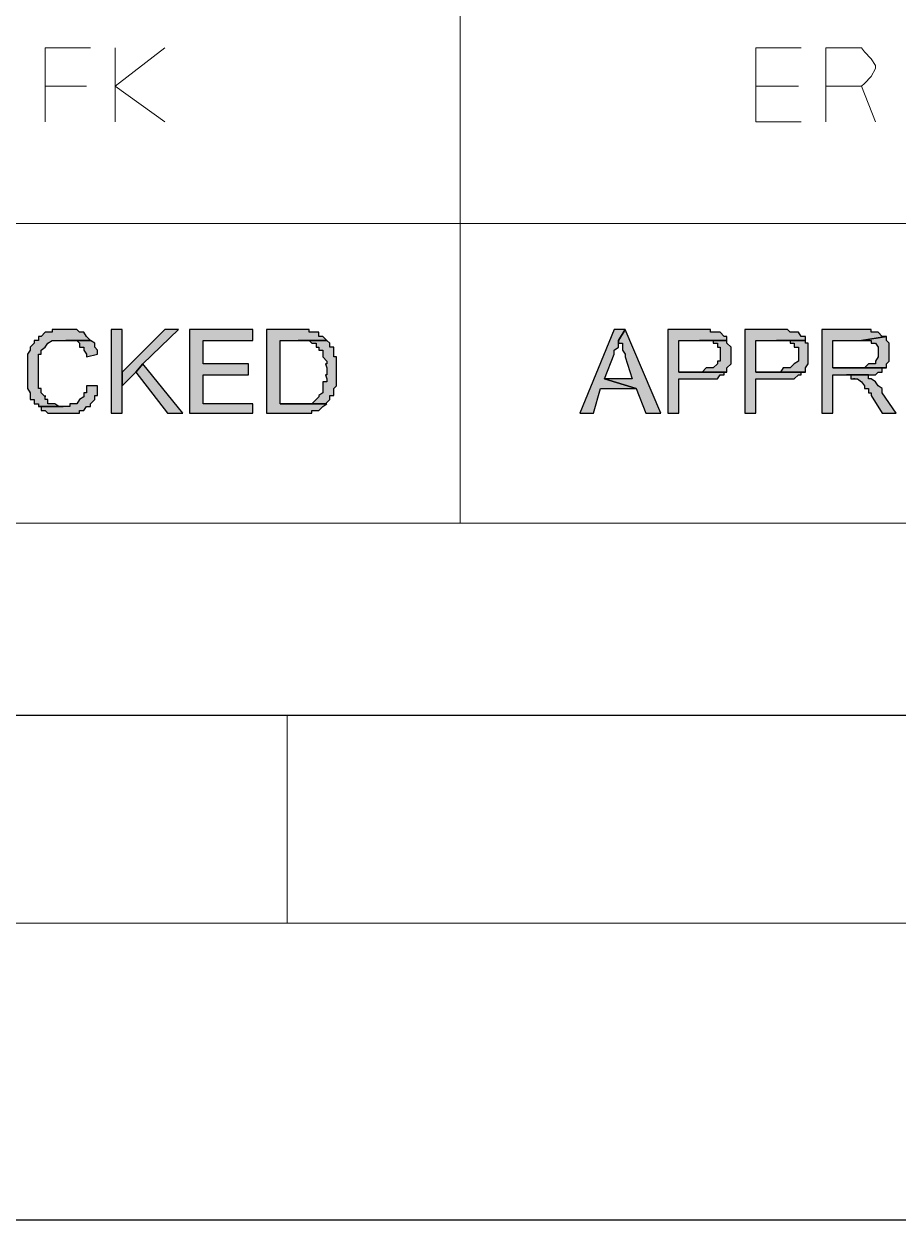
# Model space of a CAD drawing. Header units: millimetres. Extents: x 3 to 291, y 6 to 496.
# Drawn here: x 190.97 to 201.49, y 292.69 to 307.09 of the extents above; entities that cross this region are included whole.
import ezdxf

# ---------------------------------------------------------------- set-up
doc = ezdxf.new("R2010")
doc.units = ezdxf.units.MM
doc.layers.get('0').update_dxf_attribs({"linetype": 'CONTINUOUS'})

msp = doc.modelspace()

# ---------------------------------------------------------------- hatches: boundary and pattern name
for points in [[(191.472, 303.413), (191.438, 303.413), (191.389, 303.413), (191.339, 303.413), (191.306, 303.413), (191.306, 303.38), (191.256, 303.38), (191.223, 303.38), (191.174, 303.33), (191.141, 303.33), (191.141, 303.28), (191.091, 303.28), (191.091, 303.247), (191.041, 303.198), (191.041, 303.165), (191.008, 303.115), (191.008, 303.082), (191.008, 303.032), (191.008, 302.999), (191.008, 302.95), (191.008, 302.9), (191.008, 302.867), (191.008, 302.817), (191.008, 302.784), (191.008, 302.734), (191.008, 302.701), (191.041, 302.652), (191.041, 302.619), (191.041, 302.569), (191.091, 302.569), (191.091, 302.519), (191.141, 302.519), (191.141, 302.486), (191.438, 302.486), (191.422, 302.486), (191.389, 302.486), (191.339, 302.519), (191.306, 302.519), (191.256, 302.519), (191.256, 302.569), (191.223, 302.569), (191.223, 302.619), (191.223, 302.602), (191.174, 302.652), (191.174, 302.701), (191.141, 302.701), (191.141, 302.734), (191.141, 302.784), (191.141, 302.817), (191.141, 302.867), (191.141, 302.9), (191.141, 302.95), (191.141, 302.999), (191.141, 303.032), (191.141, 303.082), (191.141, 303.115), (191.174, 303.115), (191.174, 303.165), (191.223, 303.198), (191.256, 303.247), (191.306, 303.28), (191.339, 303.28), (191.389, 303.28), (191.438, 303.28), (191.472, 303.28), (191.769, 303.28), (191.72, 303.33), (191.687, 303.38), (191.637, 303.38), (191.604, 303.413), (191.554, 303.413), (191.521, 303.413)], [(192.15, 303.413), (192.017, 303.413), (192.017, 302.404), (192.15, 302.404), (192.15, 302.734), (192.15, 302.9)], [(192.828, 303.413), (192.663, 303.413), (192.15, 302.9), (192.15, 302.734), (192.315, 302.9), (192.398, 302.999)], [(193.722, 303.413), (192.961, 303.413), (192.961, 302.404), (193.722, 302.404), (193.722, 302.519), (193.126, 302.519), (193.126, 302.867), (193.672, 302.867), (193.672, 302.999), (193.126, 302.999), (193.126, 303.28), (193.722, 303.28)], [(194.268, 303.413), (193.887, 303.413), (193.887, 302.404), (194.268, 302.404), (194.317, 302.404), (194.35, 302.404), (194.4, 302.404), (194.433, 302.404), (194.433, 302.437), (194.483, 302.437), (194.516, 302.437), (194.565, 302.486), (194.615, 302.519), (194.052, 302.519), (194.052, 303.28), (194.268, 303.28), (194.615, 303.28), (194.565, 303.33), (194.516, 303.33), (194.516, 303.38), (194.483, 303.38), (194.433, 303.38), (194.4, 303.38), (194.4, 303.413), (194.35, 303.413), (194.317, 303.413)], [(198.205, 303.413), (198.073, 303.413), (197.659, 302.404), (197.825, 302.404), (197.907, 302.701), (198.338, 302.701), (197.957, 302.817), (198.073, 303.115), (198.073, 303.165), (198.122, 303.198), (198.122, 303.247), (198.122, 303.28)], [(198.205, 303.413), (198.122, 303.28), (198.122, 303.247), (198.172, 303.247), (198.172, 303.198), (198.172, 303.165), (198.205, 303.115), (198.205, 303.082), (198.288, 302.817), (197.957, 302.817), (198.338, 302.701), (198.453, 302.404), (198.635, 302.404)], [(199.099, 303.413), (198.718, 303.413), (198.718, 302.404), (198.85, 302.404), (198.85, 302.817), (199.099, 302.817), (199.132, 302.817), (199.181, 302.817), (199.231, 302.817), (199.264, 302.817), (199.314, 302.817), (199.347, 302.867), (199.396, 302.867), (199.396, 302.9), (199.43, 302.9), (198.85, 302.9), (198.85, 303.28), (199.099, 303.28), (199.43, 303.28), (199.43, 303.33), (199.396, 303.33), (199.347, 303.38), (199.314, 303.38), (199.264, 303.38), (199.231, 303.38), (199.231, 303.413), (199.181, 303.413), (199.132, 303.413)], [(200.025, 303.413), (199.645, 303.413), (199.645, 302.404), (199.777, 302.404), (199.777, 302.817), (200.025, 302.817), (200.075, 302.817), (200.108, 302.817), (200.157, 302.817), (200.191, 302.817), (200.24, 302.817), (200.29, 302.867), (200.323, 302.867), (200.323, 302.9), (200.373, 302.9), (199.777, 302.9), (199.777, 303.28), (200.025, 303.28), (200.373, 303.28), (200.373, 303.33), (200.323, 303.33), (200.29, 303.38), (200.24, 303.38), (200.191, 303.38), (200.157, 303.413), (200.108, 303.413), (200.075, 303.413)], [(201.051, 303.413), (200.571, 303.413), (200.571, 302.404), (200.703, 302.404), (200.703, 302.867), (200.869, 302.867), (201.134, 302.867), (201.167, 302.867), (201.216, 302.867), (201.249, 302.9), (201.299, 302.9), (201.299, 302.95), (201.349, 302.95), (200.703, 302.95), (200.703, 303.28), (201.051, 303.28), (201.349, 303.33), (201.299, 303.33), (201.249, 303.38), (201.216, 303.38), (201.167, 303.38), (201.167, 303.413), (201.134, 303.413), (201.084, 303.413)], [(191.769, 303.28), (191.472, 303.28), (191.521, 303.28), (191.554, 303.28), (191.604, 303.28), (191.637, 303.247), (191.637, 303.198), (191.687, 303.198), (191.687, 303.165), (191.72, 303.115), (191.72, 303.082), (191.852, 303.115), (191.852, 303.165), (191.819, 303.198), (191.819, 303.247)], [(194.615, 303.28), (194.268, 303.28), (194.317, 303.28), (194.35, 303.28), (194.4, 303.28), (194.433, 303.247), (194.483, 303.247), (194.483, 303.198), (194.516, 303.198), (194.516, 303.165), (194.565, 303.165), (194.565, 303.115), (194.565, 303.082), (194.615, 303.032), (194.615, 302.999), (194.598, 302.999), (194.615, 302.95), (194.615, 302.9), (194.615, 302.867), (194.598, 302.867), (194.615, 302.817), (194.615, 302.784), (194.565, 302.784), (194.565, 302.734), (194.565, 302.701), (194.565, 302.652), (194.516, 302.619), (194.516, 302.602), (194.483, 302.569), (194.433, 302.519), (194.4, 302.519), (194.35, 302.519), (194.317, 302.519), (194.268, 302.519), (194.052, 302.519), (194.615, 302.519), (194.598, 302.519), (194.648, 302.569), (194.648, 302.619), (194.698, 302.619), (194.698, 302.652), (194.698, 302.701), (194.731, 302.734), (194.731, 302.784), (194.731, 302.817), (194.731, 302.867), (194.731, 302.9), (194.731, 302.95), (194.731, 302.999), (194.731, 303.032), (194.731, 303.082), (194.698, 303.082), (194.698, 303.115), (194.698, 303.165), (194.698, 303.198), (194.648, 303.198), (194.648, 303.247)], [(199.43, 303.28), (199.099, 303.28), (199.132, 303.28), (199.181, 303.28), (199.231, 303.28), (199.264, 303.28), (199.264, 303.247), (199.314, 303.247), (199.314, 303.198), (199.347, 303.198), (199.347, 303.165), (199.347, 303.115), (199.347, 303.082), (199.347, 303.032), (199.314, 303.032), (199.314, 302.999), (199.264, 302.95), (199.231, 302.95), (199.181, 302.95), (199.132, 302.9), (199.099, 302.9), (198.85, 302.9), (199.43, 302.9), (199.43, 302.95), (199.479, 302.999), (199.479, 303.032), (199.479, 303.082), (199.479, 303.115), (199.479, 303.165), (199.479, 303.198), (199.43, 303.247)], [(200.373, 303.28), (200.025, 303.28), (200.075, 303.28), (200.108, 303.28), (200.157, 303.28), (200.191, 303.28), (200.191, 303.247), (200.24, 303.247), (200.24, 303.198), (200.29, 303.198), (200.29, 303.165), (200.29, 303.115), (200.29, 303.082), (200.29, 303.032), (200.24, 302.999), (200.191, 302.95), (200.157, 302.95), (200.108, 302.95), (200.075, 302.9), (200.025, 302.9), (199.777, 302.9), (200.373, 302.9), (200.373, 302.95), (200.406, 302.999), (200.406, 303.032), (200.406, 303.082), (200.406, 303.115), (200.406, 303.165), (200.406, 303.198), (200.406, 303.247), (200.373, 303.247)], [(201.349, 303.33), (201.051, 303.28), (201.084, 303.28), (201.134, 303.28), (201.167, 303.28), (201.167, 303.247), (201.216, 303.247), (201.249, 303.198), (201.249, 303.165), (201.249, 303.115), (201.249, 303.082), (201.216, 303.032), (201.216, 302.999), (201.167, 302.999), (201.134, 302.999), (201.084, 302.95), (201.051, 302.95), (201.001, 302.95), (200.703, 302.95), (201.349, 302.95), (201.349, 302.999), (201.382, 303.032), (201.382, 303.082), (201.382, 303.115), (201.382, 303.165), (201.382, 303.198), (201.382, 303.247), (201.349, 303.28)], [(192.398, 302.999), (192.315, 302.9), (192.696, 302.404), (192.878, 302.404)], [(201.134, 302.867), (200.869, 302.867), (200.919, 302.867), (200.919, 302.817), (200.968, 302.817), (200.952, 302.817), (201.001, 302.817), (201.051, 302.784), (201.084, 302.734), (201.084, 302.701), (201.134, 302.701), (201.134, 302.652), (201.167, 302.652), (201.167, 302.619), (201.299, 302.404), (201.465, 302.404), (201.299, 302.652), (201.299, 302.701), (201.249, 302.734), (201.216, 302.784), (201.167, 302.817), (201.134, 302.817)], [(191.72, 302.734), (191.72, 302.701), (191.72, 302.652), (191.687, 302.652), (191.687, 302.619), (191.687, 302.602), (191.637, 302.569), (191.604, 302.519), (191.554, 302.519), (191.521, 302.519), (191.521, 302.486), (191.472, 302.486), (191.438, 302.486), (191.141, 302.486), (191.174, 302.486), (191.174, 302.437), (191.223, 302.437), (191.256, 302.404), (191.306, 302.404), (191.339, 302.404), (191.389, 302.404), (191.438, 302.404), (191.472, 302.404), (191.521, 302.404), (191.554, 302.404), (191.604, 302.404), (191.637, 302.404), (191.637, 302.437), (191.687, 302.437), (191.72, 302.486), (191.769, 302.486), (191.769, 302.519), (191.819, 302.569), (191.819, 302.619), (191.852, 302.619), (191.852, 302.652), (191.852, 302.701), (191.852, 302.734)]]:
    msp.add_hatch(color=7).paths.add_polyline_path(points)

# ---------------------------------------------------------------- linework, layer by layer
at = {"color": 7, "linetype": 'Continuous', "lineweight": 25}
for points in [[(3.044, 496.423), (291.468, 496.423), (291.468, 292.692), (3.044, 292.692)], [(9.017, 490.616), (285.495, 490.616), (285.495, 298.764), (9.017, 298.764)]]:
    msp.add_lwpolyline(points, close=True, dxfattribs=at)
at = {"color": 7, "linetype": 'Continuous', "lineweight": 5}
msp.add_lwpolyline([(6.552, 493.031), (287.96, 493.031), (287.96, 296.265), (6.552, 296.265)], close=True, dxfattribs=at)
for points in [[(196.22, 320.867), (196.22, 301.08), (196.22, 301.08)], [(128.618, 304.687), (205.617, 304.687), (205.617, 304.687)], [(128.618, 301.08), (205.617, 301.08), (205.617, 301.08)], [(194.135, 296.299), (194.135, 298.764), (194.135, 298.764)], [(194.135, 296.265), (194.135, 298.714), (194.135, 298.714)]]:
    msp.add_lwpolyline(points, dxfattribs=at)
at = {"color": 7, "linetype": 'Continuous', "lineweight": 20}
for points in [[(191.769, 306.804), (191.223, 306.804), (191.223, 305.911)], [(192.067, 305.911), (192.067, 306.804), (192.067, 306.804)], [(192.663, 306.804), (192.067, 306.341), (192.663, 305.911)], [(200.323, 306.804), (199.777, 306.804), (199.777, 305.911), (200.323, 305.911)], [(200.621, 305.911), (200.621, 306.804), (201.051, 306.804), (201.084, 306.755), (201.167, 306.672), (201.216, 306.589), (201.216, 306.556), (201.167, 306.457), (201.084, 306.374), (201.051, 306.341), (200.621, 306.341)], [(191.223, 306.341), (191.72, 306.341), (191.72, 306.341)], [(200.29, 306.341), (199.777, 306.341), (199.777, 306.341)], [(201.051, 306.341), (201.216, 305.911), (201.216, 305.911)]]:
    msp.add_lwpolyline(points, dxfattribs=at)
at = {"color": 7, "linetype": 'Continuous', "lineweight": -2}
for points in [[(191.472, 303.413), (191.472, 303.413), (191.438, 303.413), (191.389, 303.413), (191.389, 303.413), (191.339, 303.413), (191.306, 303.413), (191.306, 303.38), (191.256, 303.38), (191.256, 303.38), (191.223, 303.38), (191.174, 303.33), (191.174, 303.33), (191.141, 303.33), (191.141, 303.28), (191.091, 303.28), (191.091, 303.247), (191.091, 303.247), (191.041, 303.198), (191.041, 303.165), (191.041, 303.165), (191.041, 303.165), (191.008, 303.115), (191.008, 303.115), (191.008, 303.082), (191.008, 303.032), (191.008, 303.032), (191.008, 302.999), (191.008, 302.95), (191.008, 302.95), (191.008, 302.9), (191.008, 302.867), (191.008, 302.867), (191.008, 302.817), (191.008, 302.784), (191.008, 302.784), (191.008, 302.734), (191.008, 302.734), (191.008, 302.701), (191.041, 302.652), (191.041, 302.652), (191.041, 302.619), (191.041, 302.569), (191.091, 302.569), (191.091, 302.519), (191.141, 302.519), (191.141, 302.486), (191.141, 302.486), (191.438, 302.486), (191.422, 302.486), (191.389, 302.486), (191.389, 302.486), (191.339, 302.519), (191.339, 302.519), (191.306, 302.519), (191.256, 302.519), (191.256, 302.569), (191.223, 302.569), (191.223, 302.619), (191.223, 302.602), (191.174, 302.652), (191.174, 302.652), (191.174, 302.701), (191.174, 302.701), (191.141, 302.701), (191.141, 302.734), (191.141, 302.784), (191.141, 302.784), (191.141, 302.817), (191.141, 302.867), (191.141, 302.867), (191.141, 302.9), (191.141, 302.95), (191.141, 302.95), (191.141, 302.999), (191.141, 303.032), (191.141, 303.032), (191.141, 303.082), (191.141, 303.115), (191.174, 303.115), (191.174, 303.165), (191.174, 303.165), (191.223, 303.198), (191.223, 303.198), (191.256, 303.247), (191.256, 303.247), (191.256, 303.247), (191.306, 303.28), (191.306, 303.28), (191.339, 303.28), (191.389, 303.28), (191.389, 303.28), (191.438, 303.28), (191.472, 303.28), (191.769, 303.28), (191.72, 303.33), (191.72, 303.33), (191.687, 303.38), (191.687, 303.38), (191.637, 303.38), (191.637, 303.38), (191.604, 303.413), (191.554, 303.413), (191.554, 303.413), (191.521, 303.413)], [(192.15, 303.413), (192.017, 303.413), (192.017, 302.404), (192.15, 302.404), (192.15, 302.734), (192.15, 302.9)], [(192.828, 303.413), (192.663, 303.413), (192.15, 302.9), (192.15, 302.734), (192.315, 302.9), (192.398, 302.999)], [(193.722, 303.413), (192.961, 303.413), (192.961, 302.404), (193.722, 302.404), (193.722, 302.519), (193.126, 302.519), (193.126, 302.867), (193.672, 302.867), (193.672, 302.999), (193.126, 302.999), (193.126, 303.28), (193.722, 303.28)], [(194.268, 303.413), (193.887, 303.413), (193.887, 302.404), (194.268, 302.404), (194.317, 302.404), (194.317, 302.404), (194.35, 302.404), (194.4, 302.404), (194.4, 302.404), (194.433, 302.404), (194.433, 302.437), (194.483, 302.437), (194.516, 302.437), (194.516, 302.437), (194.565, 302.486), (194.565, 302.486), (194.565, 302.486), (194.615, 302.519), (194.052, 302.519), (194.052, 303.28), (194.268, 303.28), (194.615, 303.28), (194.565, 303.33), (194.565, 303.33), (194.516, 303.33), (194.516, 303.38), (194.483, 303.38), (194.433, 303.38), (194.433, 303.38), (194.433, 303.38), (194.4, 303.38), (194.4, 303.413), (194.35, 303.413), (194.317, 303.413)], [(198.205, 303.413), (198.073, 303.413), (197.659, 302.404), (197.825, 302.404), (197.907, 302.701), (198.338, 302.701), (197.957, 302.817), (198.073, 303.115), (198.073, 303.115), (198.073, 303.115), (198.073, 303.165), (198.122, 303.198), (198.122, 303.198), (198.122, 303.247), (198.122, 303.28), (198.122, 303.28)], [(198.205, 303.413), (198.122, 303.28), (198.122, 303.28), (198.122, 303.247), (198.172, 303.247), (198.172, 303.198), (198.172, 303.165), (198.172, 303.165), (198.205, 303.115), (198.205, 303.082), (198.288, 302.817), (197.957, 302.817), (198.338, 302.701), (198.453, 302.404), (198.635, 302.404)], [(199.099, 303.413), (198.718, 303.413), (198.718, 302.404), (198.85, 302.404), (198.85, 302.817), (199.099, 302.817), (199.132, 302.817), (199.181, 302.817), (199.181, 302.817), (199.231, 302.817), (199.264, 302.817), (199.264, 302.817), (199.314, 302.817), (199.347, 302.867), (199.347, 302.867), (199.347, 302.867), (199.396, 302.867), (199.396, 302.9), (199.43, 302.9), (198.85, 302.9), (198.85, 303.28), (199.099, 303.28), (199.43, 303.28), (199.43, 303.33), (199.396, 303.33), (199.396, 303.33), (199.347, 303.38), (199.347, 303.38), (199.314, 303.38), (199.264, 303.38), (199.264, 303.38), (199.231, 303.38), (199.231, 303.413), (199.181, 303.413), (199.181, 303.413), (199.132, 303.413)], [(200.025, 303.413), (199.645, 303.413), (199.645, 302.404), (199.777, 302.404), (199.777, 302.817), (200.025, 302.817), (200.075, 302.817), (200.108, 302.817), (200.108, 302.817), (200.157, 302.817), (200.191, 302.817), (200.191, 302.817), (200.24, 302.817), (200.29, 302.867), (200.29, 302.867), (200.323, 302.867), (200.323, 302.867), (200.323, 302.9), (200.373, 302.9), (199.777, 302.9), (199.777, 303.28), (200.025, 303.28), (200.373, 303.28), (200.373, 303.33), (200.323, 303.33), (200.323, 303.33), (200.29, 303.38), (200.29, 303.38), (200.24, 303.38), (200.191, 303.38), (200.191, 303.38), (200.191, 303.38), (200.157, 303.413), (200.108, 303.413), (200.108, 303.413), (200.075, 303.413)], [(201.051, 303.413), (200.571, 303.413), (200.571, 302.404), (200.703, 302.404), (200.703, 302.867), (200.869, 302.867), (201.134, 302.867), (201.134, 302.867), (201.167, 302.867), (201.167, 302.867), (201.216, 302.867), (201.249, 302.9), (201.249, 302.9), (201.299, 302.9), (201.299, 302.95), (201.349, 302.95), (201.349, 302.95), (200.703, 302.95), (200.703, 303.28), (201.051, 303.28), (201.349, 303.33), (201.299, 303.33), (201.299, 303.33), (201.249, 303.38), (201.249, 303.38), (201.216, 303.38), (201.216, 303.38), (201.167, 303.38), (201.167, 303.413), (201.134, 303.413), (201.084, 303.413), (201.084, 303.413)], [(191.769, 303.28), (191.472, 303.28), (191.472, 303.28), (191.521, 303.28), (191.521, 303.28), (191.554, 303.28), (191.604, 303.28), (191.604, 303.28), (191.637, 303.247), (191.637, 303.247), (191.637, 303.198), (191.687, 303.198), (191.687, 303.165), (191.687, 303.165), (191.72, 303.115), (191.72, 303.082), (191.852, 303.115), (191.852, 303.165), (191.852, 303.165), (191.819, 303.198), (191.819, 303.198), (191.819, 303.247)], [(194.615, 303.28), (194.268, 303.28), (194.268, 303.28), (194.317, 303.28), (194.317, 303.28), (194.35, 303.28), (194.4, 303.28), (194.4, 303.28), (194.433, 303.247), (194.433, 303.247), (194.433, 303.247), (194.483, 303.247), (194.483, 303.198), (194.516, 303.198), (194.516, 303.165), (194.565, 303.165), (194.565, 303.115), (194.565, 303.115), (194.565, 303.082), (194.565, 303.082), (194.615, 303.032), (194.615, 302.999), (194.598, 302.999), (194.615, 302.95), (194.615, 302.9), (194.615, 302.867), (194.598, 302.867), (194.615, 302.817), (194.615, 302.784), (194.565, 302.784), (194.565, 302.734), (194.565, 302.701), (194.565, 302.701), (194.565, 302.701), (194.565, 302.652), (194.516, 302.619), (194.516, 302.602), (194.483, 302.569), (194.483, 302.569), (194.483, 302.569), (194.433, 302.519), (194.4, 302.519), (194.4, 302.519), (194.35, 302.519), (194.35, 302.519), (194.317, 302.519), (194.268, 302.519), (194.268, 302.519), (194.052, 302.519), (194.615, 302.519), (194.598, 302.519), (194.648, 302.569), (194.648, 302.569), (194.648, 302.619), (194.698, 302.619), (194.698, 302.652), (194.698, 302.652), (194.698, 302.701), (194.698, 302.701), (194.731, 302.734), (194.731, 302.784), (194.731, 302.784), (194.731, 302.817), (194.731, 302.867), (194.731, 302.867), (194.731, 302.9), (194.731, 302.9), (194.731, 302.95), (194.731, 302.999), (194.731, 303.032), (194.731, 303.032), (194.731, 303.082), (194.698, 303.082), (194.698, 303.115), (194.698, 303.165), (194.698, 303.165), (194.698, 303.198), (194.648, 303.198), (194.648, 303.247), (194.648, 303.247)], [(199.43, 303.28), (199.099, 303.28), (199.132, 303.28), (199.181, 303.28), (199.181, 303.28), (199.231, 303.28), (199.231, 303.28), (199.264, 303.28), (199.264, 303.247), (199.314, 303.247), (199.314, 303.198), (199.314, 303.198), (199.347, 303.198), (199.347, 303.165), (199.347, 303.115), (199.347, 303.115), (199.347, 303.082), (199.347, 303.082), (199.347, 303.032), (199.314, 303.032), (199.314, 302.999), (199.314, 302.999), (199.264, 302.95), (199.264, 302.95), (199.231, 302.95), (199.231, 302.95), (199.181, 302.95), (199.132, 302.9), (199.099, 302.9), (198.85, 302.9), (199.43, 302.9), (199.43, 302.95), (199.43, 302.95), (199.479, 302.999), (199.479, 302.999), (199.479, 303.032), (199.479, 303.032), (199.479, 303.082), (199.479, 303.115), (199.479, 303.115), (199.479, 303.165), (199.479, 303.165), (199.479, 303.198), (199.479, 303.198), (199.43, 303.247), (199.43, 303.247)], [(200.373, 303.28), (200.025, 303.28), (200.075, 303.28), (200.108, 303.28), (200.108, 303.28), (200.157, 303.28), (200.157, 303.28), (200.191, 303.28), (200.191, 303.247), (200.24, 303.247), (200.24, 303.198), (200.24, 303.198), (200.29, 303.198), (200.29, 303.165), (200.29, 303.115), (200.29, 303.115), (200.29, 303.082), (200.29, 303.082), (200.29, 303.032), (200.29, 303.032), (200.24, 302.999), (200.24, 302.999), (200.191, 302.95), (200.191, 302.95), (200.157, 302.95), (200.157, 302.95), (200.108, 302.95), (200.075, 302.9), (200.025, 302.9), (199.777, 302.9), (200.373, 302.9), (200.373, 302.95), (200.373, 302.95), (200.406, 302.999), (200.406, 302.999), (200.406, 303.032), (200.406, 303.032), (200.406, 303.082), (200.406, 303.115), (200.406, 303.115), (200.406, 303.165), (200.406, 303.165), (200.406, 303.198), (200.406, 303.198), (200.406, 303.247), (200.373, 303.247)], [(201.349, 303.33), (201.051, 303.28), (201.051, 303.28), (201.084, 303.28), (201.134, 303.28), (201.134, 303.28), (201.167, 303.28), (201.167, 303.247), (201.216, 303.247), (201.216, 303.247), (201.249, 303.198), (201.249, 303.198), (201.249, 303.165), (201.249, 303.115), (201.249, 303.115), (201.249, 303.082), (201.249, 303.082), (201.216, 303.032), (201.216, 303.032), (201.216, 302.999), (201.167, 302.999), (201.167, 302.999), (201.134, 302.999), (201.134, 302.999), (201.084, 302.95), (201.084, 302.95), (201.051, 302.95), (201.001, 302.95), (200.703, 302.95), (201.349, 302.95), (201.349, 302.999), (201.349, 302.999), (201.382, 303.032), (201.382, 303.032), (201.382, 303.082), (201.382, 303.115), (201.382, 303.115), (201.382, 303.165), (201.382, 303.165), (201.382, 303.198), (201.382, 303.247), (201.382, 303.247), (201.349, 303.28), (201.349, 303.28)], [(192.398, 302.999), (192.315, 302.9), (192.696, 302.404), (192.878, 302.404)], [(201.134, 302.867), (200.869, 302.867), (200.919, 302.867), (200.919, 302.817), (200.968, 302.817), (200.952, 302.817), (201.001, 302.817), (201.001, 302.817), (201.001, 302.817), (201.051, 302.784), (201.051, 302.784), (201.084, 302.734), (201.084, 302.734), (201.084, 302.701), (201.134, 302.701), (201.134, 302.652), (201.167, 302.652), (201.167, 302.619), (201.299, 302.404), (201.465, 302.404), (201.299, 302.652), (201.299, 302.701), (201.299, 302.701), (201.249, 302.734), (201.249, 302.734), (201.216, 302.784), (201.216, 302.784), (201.167, 302.817), (201.167, 302.817), (201.167, 302.817), (201.134, 302.817)], [(191.72, 302.734), (191.72, 302.734), (191.72, 302.734), (191.72, 302.701), (191.72, 302.652), (191.687, 302.652), (191.687, 302.619), (191.687, 302.602), (191.637, 302.569), (191.637, 302.569), (191.637, 302.569), (191.604, 302.519), (191.604, 302.519), (191.554, 302.519), (191.521, 302.519), (191.521, 302.486), (191.472, 302.486), (191.438, 302.486), (191.141, 302.486), (191.174, 302.486), (191.174, 302.437), (191.223, 302.437), (191.223, 302.437), (191.256, 302.404), (191.306, 302.404), (191.306, 302.404), (191.339, 302.404), (191.339, 302.404), (191.389, 302.404), (191.438, 302.404), (191.472, 302.404), (191.472, 302.404), (191.521, 302.404), (191.521, 302.404), (191.554, 302.404), (191.604, 302.404), (191.604, 302.404), (191.637, 302.404), (191.637, 302.437), (191.687, 302.437), (191.687, 302.437), (191.72, 302.486), (191.72, 302.486), (191.769, 302.486), (191.769, 302.519), (191.769, 302.519), (191.819, 302.569), (191.819, 302.569), (191.819, 302.619), (191.852, 302.619), (191.852, 302.652), (191.852, 302.701), (191.852, 302.734)]]:
    msp.add_lwpolyline(points, close=True, dxfattribs=at)

doc.saveas('drawing.dxf')
